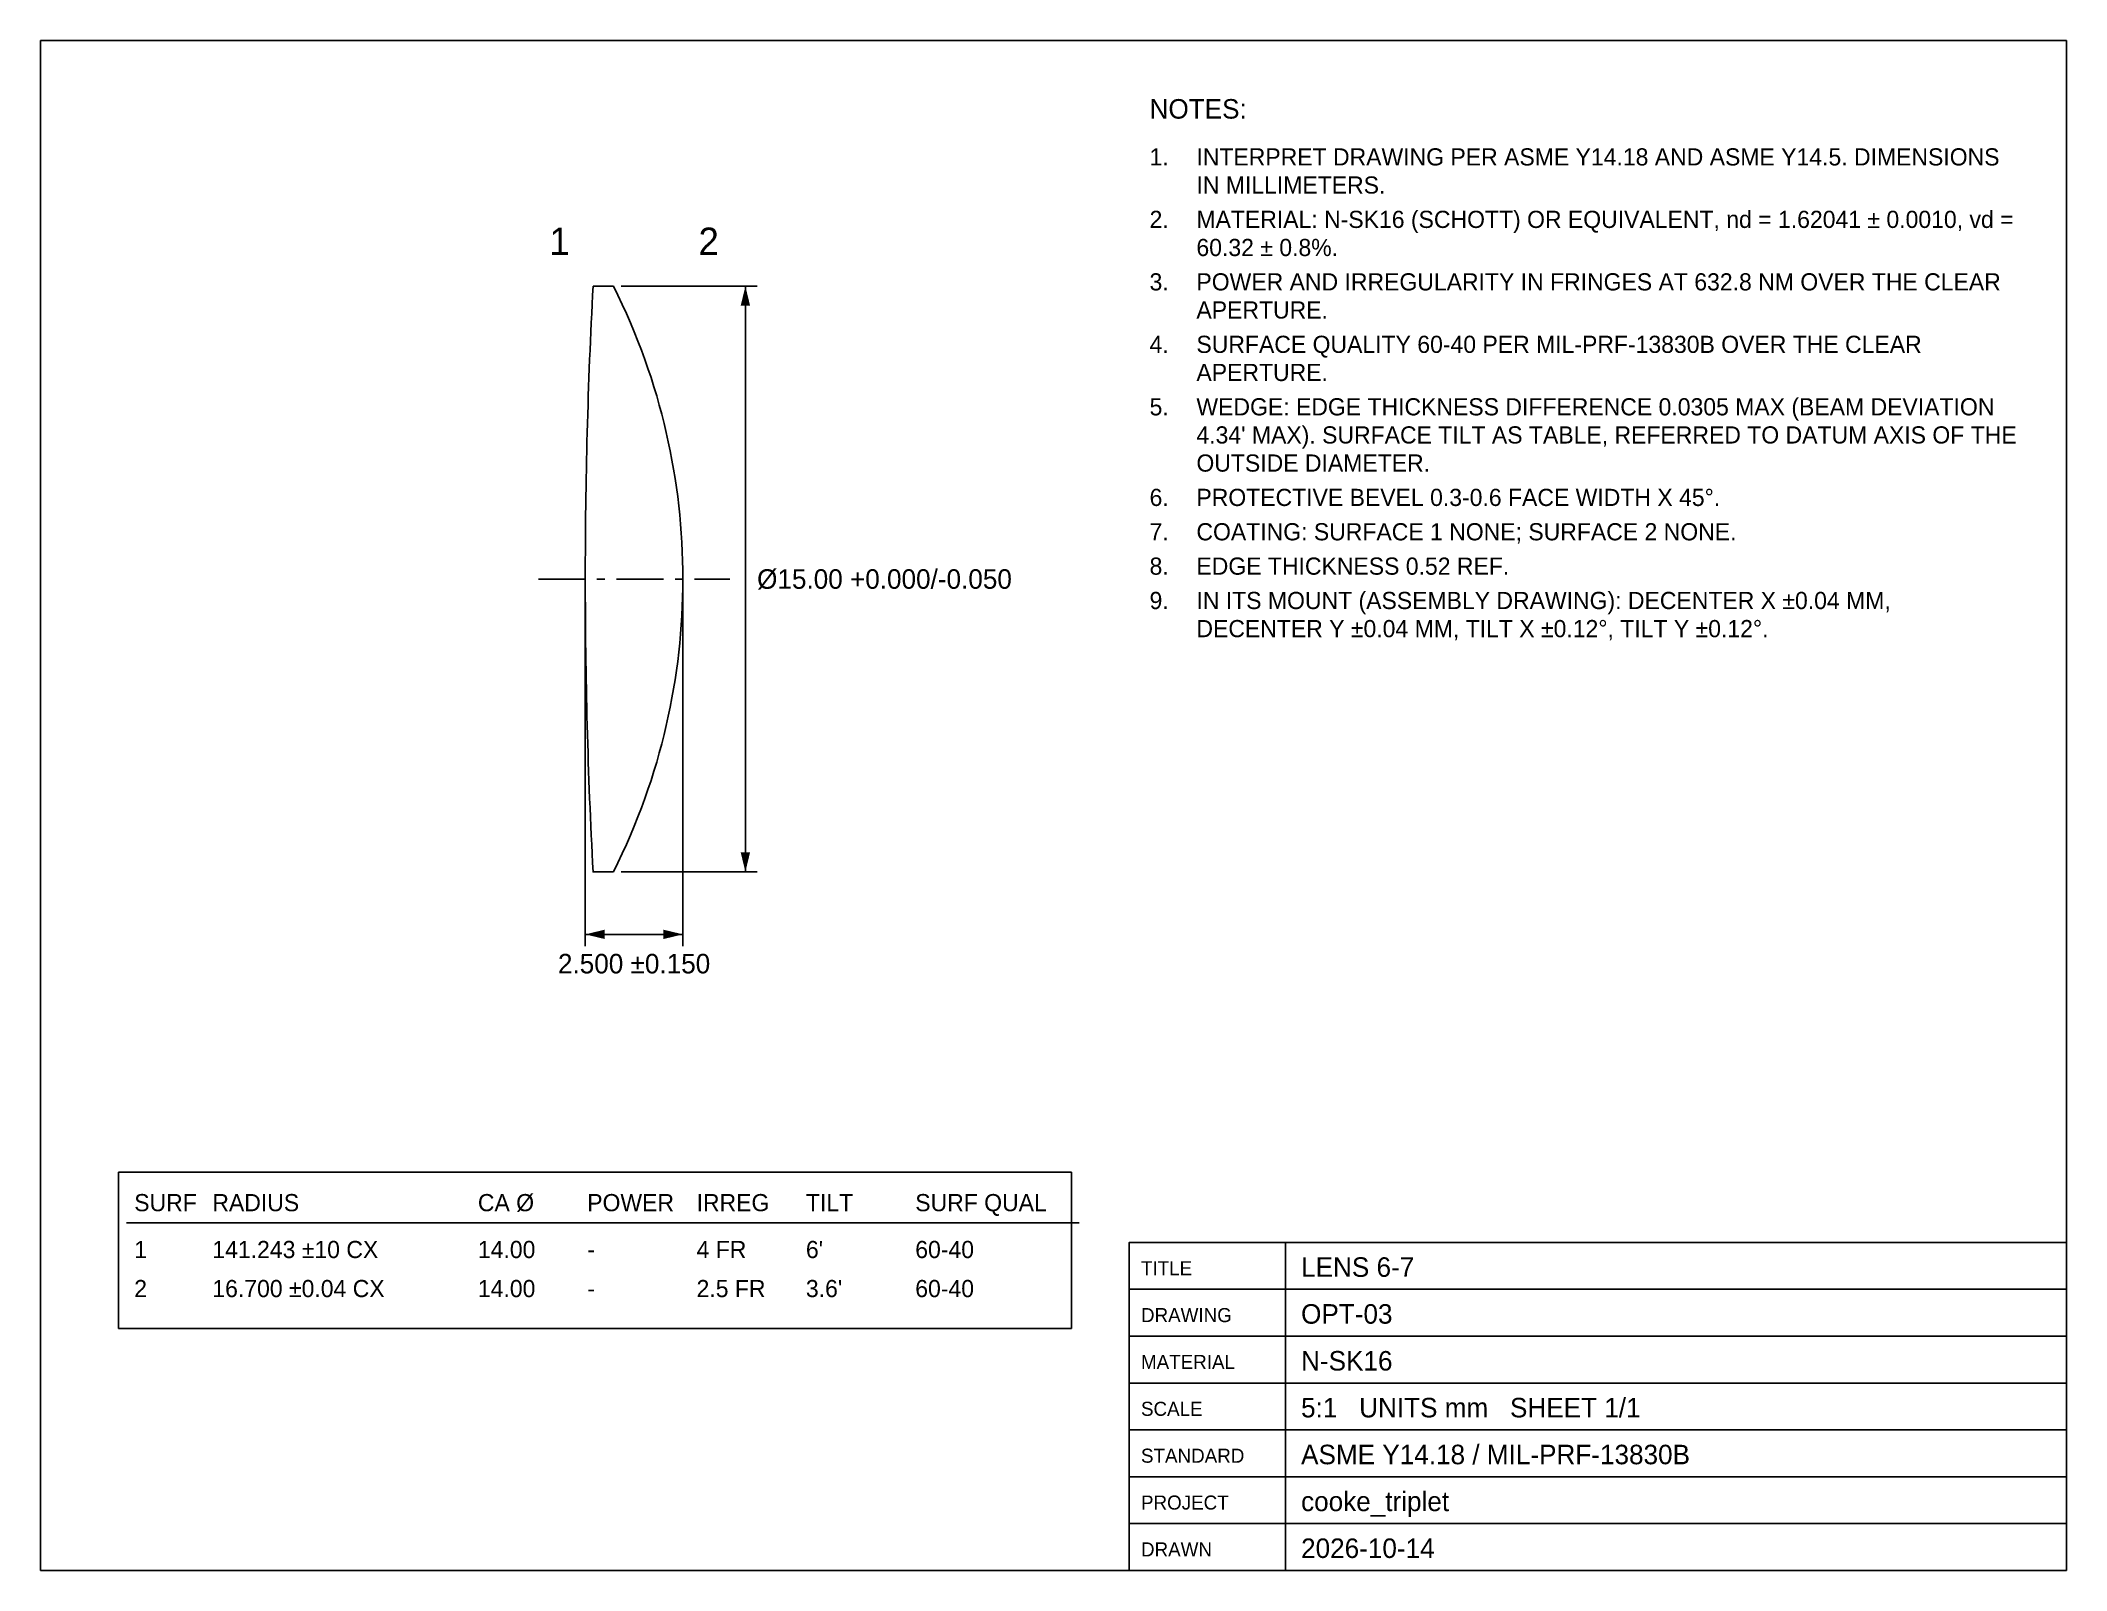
# Model space of a CAD drawing. Header units: millimetres. Extents: x 10 to 269, y 10 to 206.
import ezdxf
from ezdxf.enums import TextEntityAlignment as Align

# ---------------------------------------------------------------- set-up
doc = ezdxf.new("R2010")
doc.units = ezdxf.units.MM
doc.linetypes.add('CENTER', pattern=[10, 6, -1.5, 1, -1.5])
for name, color, linetype in [('CENTER', 1, 'CENTER'), ('DIMENSIONS', 3, 'CONTINUOUS'), ('FRAME', 7, 'CONTINUOUS'), ('OUTLINE', 7, 'CONTINUOUS'), ('TABLES', 8, 'CONTINUOUS'), ('TEXT', 7, 'CONTINUOUS')]:
    doc.layers.add(name, color=color, linetype=linetype)

msp = doc.modelspace()

# ---------------------------------------------------------------- linework, layer by layer
at = {"layer": 'CENTER'}
msp.add_line((73.75, 136.95), (98.25, 136.95), dxfattribs=at)
at = {"layer": 'DIMENSIONS'}
for p, q in [((84.35567, 174.45), (101.75, 174.45)), ((100.25, 99.45), (100.25, 174.45)), ((79.75, 135.95), (79.75, 89.95)), ((92.25, 135.95), (92.25, 89.95)), ((84.35567, 99.45), (101.75, 99.45)), ((79.75, 91.45), (92.25, 91.45))]:
    msp.add_line(p, q, dxfattribs=at)
for points in [[(100.25, 174.45), (99.65, 171.95), (100.85, 171.95)], [(100.25, 99.45), (100.85, 101.95), (99.65, 101.95)], [(79.75, 91.45), (82.25, 90.85), (82.25, 92.05)], [(92.25, 91.45), (89.75, 92.05), (89.75, 90.85)]]:
    msp.add_solid(points, dxfattribs=at)
at = {"layer": 'FRAME'}
msp.add_lwpolyline([(10, 10), (269.4, 10), (269.4, 205.9), (10, 205.9)], close=True, dxfattribs=at)
at = {"layer": 'OUTLINE'}
msp.add_lwpolyline([(80.746328, 174.45), (80.68499, 173.278125), (80.625604, 172.10625), (80.56817, 170.934375), (80.512687, 169.7625), (80.459155, 168.590625), (80.407574, 167.41875), (80.357943, 166.246875), (80.310261, 165.075), (80.264529, 163.903125), (80.220745, 162.73125), (80.17891, 161.559375), (80.139023, 160.3875), (80.101084, 159.215625), (80.065092, 158.04375), (80.031048, 156.871875), (79.99895, 155.7), (79.968799, 154.528125), (79.940595, 153.35625), (79.914336, 152.184375), (79.890024, 151.0125), (79.867657, 149.840625), (79.847236, 148.66875), (79.82876, 147.496875), (79.812229, 146.325), (79.797644, 145.153125), (79.785003, 143.98125), (79.774308, 142.809375), (79.765557, 141.6375), (79.758751, 140.465625), (79.753889, 139.29375), (79.750972, 138.121875), (79.75, 136.95), (79.750972, 135.778125), (79.753889, 134.60625), (79.758751, 133.434375), (79.765557, 132.2625), (79.774308, 131.090625), (79.785003, 129.91875), (79.797644, 128.746875), (79.812229, 127.575), (79.82876, 126.403125), (79.847236, 125.23125), (79.867657, 124.059375), (79.890024, 122.8875), (79.914336, 121.715625), (79.940595, 120.54375), (79.968799, 119.371875), (79.99895, 118.2), (80.031048, 117.028125), (80.065092, 115.85625), (80.101084, 114.684375), (80.139023, 113.5125), (80.17891, 112.340625), (80.220745, 111.16875), (80.264529, 109.996875), (80.310261, 108.825), (80.357943, 107.653125), (80.407574, 106.48125), (80.459155, 105.309375), (80.512687, 104.1375), (80.56817, 102.965625), (80.625604, 101.79375), (80.68499, 100.621875), (80.746328, 99.45), (83.35567, 99.45), (83.933262, 100.621875), (84.488321, 101.79375), (85.021339, 102.965625), (85.532774, 104.1375), (86.023055, 105.309375), (86.492582, 106.48125), (86.94173, 107.653125), (87.370847, 108.825), (87.78026, 109.996875), (88.170274, 111.16875), (88.541172, 112.340625), (88.893221, 113.5125), (89.226667, 114.684375), (89.541742, 115.85625), (89.838658, 117.028125), (90.117616, 118.2), (90.378799, 119.371875), (90.622377, 120.54375), (90.848506, 121.715625), (91.057332, 122.8875), (91.248985, 124.059375), (91.423584, 125.23125), (91.581237, 126.403125), (91.722042, 127.575), (91.846083, 128.746875), (91.953436, 129.91875), (92.044165, 131.090625), (92.118324, 132.2625), (92.175958, 133.434375), (92.2171, 134.60625), (92.241776, 135.778125), (92.25, 136.95), (92.241776, 138.121875), (92.2171, 139.29375), (92.175958, 140.465625), (92.118324, 141.6375), (92.044165, 142.809375), (91.953436, 143.98125), (91.846083, 145.153125), (91.722042, 146.325), (91.581237, 147.496875), (91.423584, 148.66875), (91.248985, 149.840625), (91.057332, 151.0125), (90.848506, 152.184375), (90.622377, 153.35625), (90.378799, 154.528125), (90.117616, 155.7), (89.838658, 156.871875), (89.541742, 158.04375), (89.226667, 159.215625), (88.893221, 160.3875), (88.541172, 161.559375), (88.170274, 162.73125), (87.78026, 163.903125), (87.370847, 165.075), (86.94173, 166.246875), (86.492582, 167.41875), (86.023055, 168.590625), (85.532774, 169.7625), (85.021339, 170.934375), (84.488321, 172.10625), (83.933262, 173.278125), (83.35567, 174.45)], close=True, dxfattribs=at)
at = {"layer": 'TABLES'}
for p, q in [((21, 54.5), (143, 54.5)), ((169.4, 10), (169.4, 52))]:
    msp.add_line(p, q, dxfattribs=at)
for points in [[(20, 41), (142, 41), (142, 61), (20, 61)], [(149.4, 46), (269.4, 46), (269.4, 52), (149.4, 52)], [(149.4, 40), (269.4, 40), (269.4, 46), (149.4, 46)], [(149.4, 34), (269.4, 34), (269.4, 40), (149.4, 40)], [(149.4, 28), (269.4, 28), (269.4, 34), (149.4, 34)], [(149.4, 22), (269.4, 22), (269.4, 28), (149.4, 28)], [(149.4, 16), (269.4, 16), (269.4, 22), (149.4, 22)], [(149.4, 10), (269.4, 10), (269.4, 16), (149.4, 16)]]:
    msp.add_lwpolyline(points, close=True, dxfattribs=at)

# ---------------------------------------------------------------- texts
at = {"layer": 'TEXT'}
for s, height, p in [('NOTES:', 2.5, (152, 195.9)), ('1.', 2.2, (152, 189.9)), ('INTERPRET DRAWING PER ASME Y14.18 AND ASME Y14.5. DIMENSIONS', 2.2, (158, 189.9)), ('IN MILLIMETERS.', 2.2, (158, 186.3)), ('MATERIAL: N-SK16 (SCHOTT) OR EQUIVALENT, nd = 1.62041 %%p 0.0010, vd =', 2.2, (158, 181.9)), ('2', 3.5, (94.25, 178.45)), ('2.', 2.2, (152, 181.9)), ('60.32 %%p 0.8%.', 2.2, (158, 178.3)), ('3.', 2.2, (152, 173.9)), ('POWER AND IRREGULARITY IN FRINGES AT 632.8 NM OVER THE CLEAR', 2.2, (158, 173.9)), ('APERTURE.', 2.2, (158, 170.3)), ('4.', 2.2, (152, 165.9)), ('SURFACE QUALITY 60-40 PER MIL-PRF-13830B OVER THE CLEAR', 2.2, (158, 165.9)), ('APERTURE.', 2.2, (158, 162.3)), ('5.', 2.2, (152, 157.9)), ('WEDGE: EDGE THICKNESS DIFFERENCE 0.0305 MAX (BEAM DEVIATION', 2.2, (158, 157.9)), ("4.34' MAX). SURFACE TILT AS TABLE, REFERRED TO DATUM AXIS OF THE", 2.2, (158, 154.3)), ('OUTSIDE DIAMETER.', 2.2, (158, 150.7)), ('6.', 2.2, (152, 146.3)), ('PROTECTIVE BEVEL 0.3-0.6 FACE WIDTH X 45%%d.', 2.2, (158, 146.3)), ('7.', 2.2, (152, 141.9)), ('COATING: SURFACE 1 NONE; SURFACE 2 NONE.', 2.2, (158, 141.9)), ('%%c15.00 +0.000/-0.050', 2.5, (101.75, 135.7)), ('8.', 2.2, (152, 137.5)), ('EDGE THICKNESS 0.52 REF.', 2.2, (158, 137.5)), ('9.', 2.2, (152, 133.1)), ('IN ITS MOUNT (ASSEMBLY DRAWING): DECENTER X %%p0.04 MM,', 2.2, (158, 133.1)), ('DECENTER Y %%p0.04 MM, TILT X %%p0.12%%d, TILT Y %%p0.12%%d.', 2.2, (158, 129.5)), ('SURF', 2.2, (22, 56)), ('RADIUS', 2.2, (32, 56)), ('CA %%c', 2.2, (66, 56)), ('POWER', 2.2, (80, 56)), ('IRREG', 2.2, (94, 56)), ('TILT', 2.2, (108, 56)), ('SURF QUAL', 2.2, (122, 56)), ('1', 2.2, (22, 50)), ('141.243 %%p10 CX', 2.2, (32, 50)), ('14.00', 2.2, (66, 50)), ('4 FR', 2.2, (94, 50)), ("6'", 2.2, (108, 50)), ('60-40', 2.2, (122, 50)), ('-', 2.2, (80, 50)), ('TITLE', 1.8, (150.9, 47.8)), ('LENS 6-7', 2.5, (171.4, 47.6)), ('2', 2.2, (22, 45)), ('16.700 %%p0.04 CX', 2.2, (32, 45)), ('14.00', 2.2, (66, 45)), ('2.5 FR', 2.2, (94, 45)), ("3.6'", 2.2, (108, 45)), ('60-40', 2.2, (122, 45)), ('-', 2.2, (80, 45)), ('OPT-03', 2.5, (171.4, 41.6)), ('DRAWING', 1.8, (150.9, 41.8)), ('MATERIAL', 1.8, (150.9, 35.8)), ('N-SK16', 2.5, (171.4, 35.6)), ('SCALE', 1.8, (150.9, 29.8)), ('5:1   UNITS mm   SHEET 1/1', 2.5, (171.4, 29.6)), ('ASME Y14.18 / MIL-PRF-13830B', 2.5, (171.4, 23.6)), ('STANDARD', 1.8, (150.9, 23.8)), ('PROJECT', 1.8, (150.9, 17.8)), ('cooke_triplet', 2.5, (171.4, 17.6)), ('DRAWN', 1.8, (150.9, 11.8)), ('2026-10-14', 2.5, (171.4, 11.6))]:
    msp.add_text(s, height=height, dxfattribs=at).set_placement(p)
msp.add_text('1', height=3.5, dxfattribs=at).set_placement((77.75, 178.45), align=Align.RIGHT)
msp.add_text('2.500 %%p0.150', height=2.5, dxfattribs=at).set_placement((86, 86.45), align=Align.CENTER)

doc.saveas('drawing.dxf')
